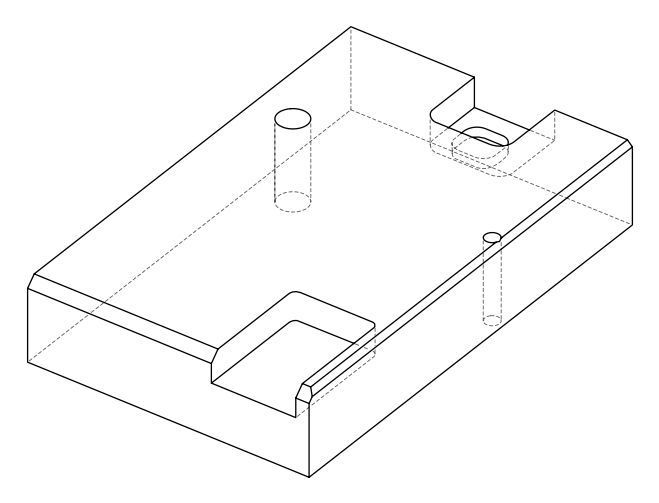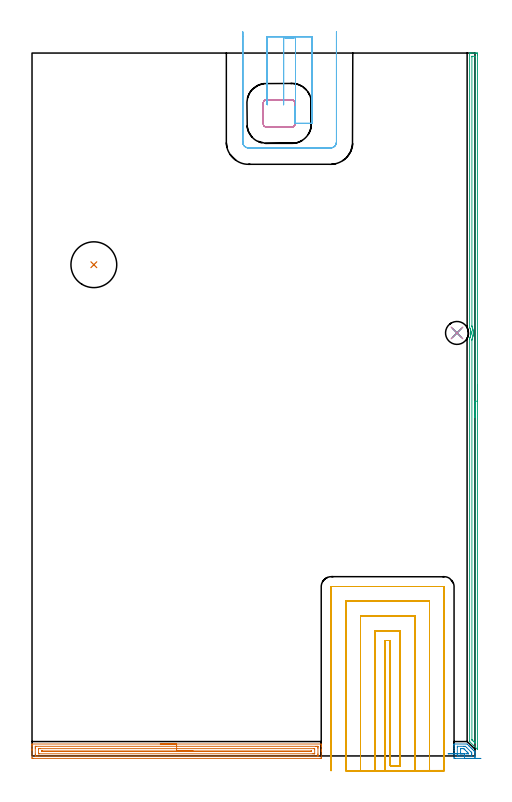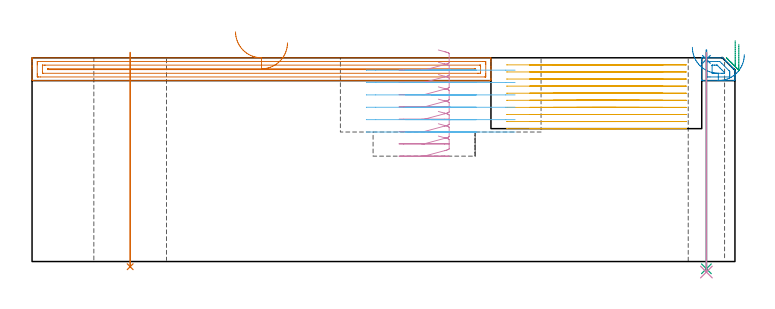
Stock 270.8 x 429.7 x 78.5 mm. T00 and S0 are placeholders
(PLAN: 10 operations, 7 tool changes, 49.9 min)
(1 AREA_MILL | FG_CHAMFER_SURFACE | UGT0205_001 | 5.82 min | 7051 mm3)
(2 AREA_MILL_1 | FG_CHAMFER_SURFACE_1 | UGT0205_001 | 0.52 min | 704 mm3)
(3 AREA_MILL_2 | FG_CHAMFER_SURFACE_2 | UGT0205_001 | 6.96 min | 4867 mm3)
(4 MILL_RECTANGULAR_POCKET | POCKET_RECTANGULAR_STRAIGHT | UGT0201_136 | Follow Part, ap 5, ae 75% | 2.09 min | 50001 mm3)
(5 MILL_SLOT | SLOT_PARTIAL_RECTANGULAR | NXT0201_011 | Follow Part, ap 3, ae 75% | 28.06 min | 242110 mm3)
(6 MILL_SLOT_1 | SLOT_PARTIAL_RECTANGULAR_1 | UGT0201_136 | Follow Part, ap 5, ae 75% | 5.43 min | 110356 mm3)
(7 INDEXABLE_INSERT_DRILL_THROUGH_HOLE_FROM_SOLID | STEP1HOLE | NXT0302_027 | 0.33 min | 48311 mm3)
(8 SPOT_DRILL | STEP1HOLE_1 | NXT0321_9005460120000 | 0.03 min | 1 mm3)
(9 DRILL_THROUGH_HOLE_INTO_CENTER | STEP1HOLE_1 | NXT0301_042 | 0.33 min | 3050 mm3)
(10 DRILL_TO_ENLARGE_THROUGH_HOLE | STEP1HOLE_1 | NXT0301_104 | 0.34 min | 8968 mm3)
(TOOL UGT0205_001 | Chamfer Mill 20 x 3 x 45 deg. | D20 FL50 Z2)
(TOOL UGT0201_136 | Carbide End Mill 20.0 | D20 FL30 Z4)
(TOOL NXT0201_011 | ENDMILL 12mm [2P460-1200-NA 1630] | D12 FL38 Z6)
(TOOL NXT0302_027 | Index. Insert Drill 28mm [880-D2800L32-05] | D28 PA176 FL140 Z2)
(TOOL NXT0321_9005460120000 | NC Spot Drill, 142deg, 12mm, Carbide, Uncoated | D12 PA142 FL30 Z2)
(TOOL NXT0301_042 | Carbide Drill 7.1mm [860.1-0710-057A1-MM 2214] | D7.1 PA140 FL85 Z2)
(TOOL NXT0301_104 | Carbide Drill 14mm [860.1-1400-112A1-MM 2214] | D14 PA140 FL123 Z2)
(OP 1 AREA_MILL)
G17 G21 G94 G90
T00 M6
G54
G17 G0 G90 X78.4 Y7.3 S1061 M3
G43 Z88.5 H0
G94 G1 X78.438 Z87.628 F250.
X78.552 Z86.763
X78.741 Z85.912
X79.003 Z85.08
X79.337 Z84.274
X79.74 Z83.5
X80.208 Z82.764
X80.74 Z82.072
X81.329 Z81.429
X81.972 Z80.839
X82.664 Z80.308
X83.4 Z79.84
X84.174 Z79.437
X84.98 Z79.103
X85.812 Z78.841
X86.664 Z78.652
X87.528 Z78.538
X88.4 Z78.5
X176.79 Y7.301 Z78.499
X176.8 Y7.013 Z78.212
Y6.558 Z77.757
Y5.982 Z77.176
Y3.933 Z75.13
Y3.34 Z74.535
Y2.902 Z74.098
Y-0.766 Z70.431
X176.797 Y-1.062 Z70.135
X176.79 Y-1.491 Z69.706
X176.647 Y-1.496 Z69.702
X176.209 Y-1.5 Z69.7
X0.591
X0.153 Y-1.496 Z69.702
X0.01 Y-1.491 Z69.706
X0. Y-1.062 Z70.135
Y3.34 Z74.535
Y3.933 Z75.13
Y4.221 Z75.418
Y5.982 Z77.176
Y6.558 Z77.757
Y6.862 Z78.061
Y7.014 Z78.213
X0.01 Y7.301 Z78.499
X88.4 Y7.3 Z78.5
Y5.886 Z77.086
X173.631
X174.426 Y5.885 Z77.085
X174.525 Y5.884 Z77.084
X174.776 Y5.879 Z77.079
X174.79 Y5.798 Z76.998
X174.797 Y5.615 Z76.815
X174.799 Y5.101 Z76.301
X174.8 Y4.731 Z75.931
Y1.209 Z72.409
Y0.699 Z71.899
X174.798 Y0.331 Z71.531
X174.79 Y-0.04 Z71.16
X174.788 Y-0.08 Z71.12
X174.772 Y-0.081 Z71.119
X174.723 Y-0.084 Z71.116
X174.624 Y-0.085 Z71.115
X174.426 Y-0.086 Z71.114
X3.169
X2.374 Y-0.085 Z71.115
X2.276 Y-0.084 Z71.116
X2.024 Y-0.079 Z71.121
X2.01 Y0.002 Z71.202
X2.003 Y0.185 Z71.385
X2.001 Y0.699 Z71.899
X2. Y1.069 Z72.269
Y4.591 Z75.791
Y5.101 Z76.301
X2.002 Y5.469 Z76.669
X2.01 Y5.84 Z77.04
X2.012 Y5.88 Z77.08
X2.028 Y5.881 Z77.081
X2.077 Y5.884 Z77.084
X2.176 Y5.885 Z77.085
X2.374 Y5.886 Z77.086
X88.4
Y4.471 Z75.671
X172.389
X172.643 Y4.469 Z75.669
X172.727 Y4.468 Z75.668
X172.785 Y4.465 Z75.665
X172.791 Y4.376 Z75.576
X172.797 Y4.221 Z75.421
X172.799 Y4.066 Z75.266
Y1.425 Z72.625
X172.794 Y1.372 Z72.572
X172.79 Y1.337 Z72.537
X172.768 Y1.335 Z72.535
X172.643 Y1.332 Z72.532
X172.005 Y1.329 Z72.529
X171.751 Y1.328 Z72.528
X4.411 Y1.329 Z72.529
X4.157 Y1.33 Z72.53
X4.073 Y1.332 Z72.532
X4.015 Y1.335 Z72.535
X4.009 Y1.424 Z72.624
X4.003 Y1.579 Z72.779
X4.001 Y1.734 Z72.934
Y4.375 Z75.575
X4.006 Y4.428 Z75.628
X4.01 Y4.463 Z75.663
X4.032 Y4.465 Z75.665
X4.157 Y4.467 Z75.667
X4.795 Y4.471 Z75.671
X5.049
X88.4
Y3.057 Z74.257
X170.573 Y3.056 Z74.256
X170.732 Y3.054 Z74.254
X170.776 Y3.052 Z74.252
X170.791 Y3.049 Z74.249
X170.793 Y3.042 Z74.242
X170.797 Y2.995 Z74.195
X170.799 Y2.9 Z74.1
X170.797 Y2.805 Z74.005
X170.793 Y2.758 Z73.958
X170.791 Y2.751 Z73.951
X170.777 Y2.748 Z73.948
X170.733 Y2.745 Z73.945
X170.573 Y2.743 Z73.943
X6.227
X6.067 Y2.745 Z73.945
X6.023 Y2.748 Z73.948
X6.009 Y2.751 Z73.951
X6.007 Y2.758 Z73.958
X6.003 Y2.805 Z74.005
X6.001 Y2.9 Z74.1
X6.003 Y2.995 Z74.195
X6.007 Y3.042 Z74.242
X6.009 Y3.049 Z74.249
X6.024 Y3.052 Z74.252
X6.068 Y3.054 Z74.254
X6.227 Y3.057 Z74.257
X88.4
X89.272 Z74.295
X90.136 Z74.409
X90.988 Z74.598
X91.82 Z74.86
X92.626 Z75.194
X93.4 Z75.597
X94.136 Z76.066
X94.828 Z76.597
X95.471 Z77.186
X96.06 Z77.829
X96.592 Z78.522
X97.06 Z79.257
X97.463 Z80.031
X97.797 Z80.837
X98.059 Z81.669
X98.248 Z82.521
X98.362 Z83.386
X98.4 Z84.257
G0 Z88.5
M5
M2
(OP 2 AREA_MILL_1)
G17 G21 G94 G90
T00 M6
G54
G17 G0 G90 X274.4 Y-1.5 S1061 M3
G43 Z88.5 H0
Z79.7
G94 G1 X274.362 Z78.828 F250.
X274.248 Z77.963
X274.059 Z77.112
X273.797 Z76.28
X273.463 Z75.474
X273.06 Z74.7
X272.592 Z73.964
X272.06 Z73.272
X271.471 Z72.629
X270.828 Z72.04
X270.136 Z71.508
X269.4 Z71.04
X268.626 Z70.637
X267.82 Z70.303
X266.988 Z70.041
X266.137 Z69.852
X265.272 Z69.738
X264.4 Z69.7
X258.601
X258.162 Y-1.496 Z69.702
X258.01 Y-1.492 Z69.706
X258. Y-1.062 Z70.135
Y3.34 Z74.535
Y4.795 Z75.992
Y5.982 Z77.176
Y6.594 Z77.793
Y6.862 Z78.061
Y6.996 Z78.196
X258.01 Y7.294 Z78.493
X258.155 Y7.3 Z78.5
X266. Y7.301 Z78.499
X267.225 Y6.076 Z77.274
X267.32 Y5.982 Z77.178
X267.522 Y5.778 Z76.977
X267.584 Y5.716 Z76.916
X268.2 Y5.101 Z76.297
X268.431 Y4.869 Z76.069
X269.081 Y4.221 Z75.417
X269.278 Y4.022 Z75.222
X269.307 Y3.993 Z75.193
X269.961 Y3.34 Z74.537
X270.017 Y3.283 Z74.482
X270.199 Y3.101 Z74.3
X270.645 Y2.654 Z73.852
X270.79 Y2.498 Z73.697
X270.793 Y2.46 Z73.659
X270.8 Y1.848 Z73.047
Y0.393 Z71.589
Y-0.182 Z71.015
Y-0.488 Z70.709
X270.796 Y-1.062 Z70.132
X270.79 Y-1.491 Z69.705
X270.638 Y-1.495 Z69.701
X270.199 Y-1.5 Z69.7
X264.4
Y-0.086 Z71.114
X261.18
X260.385 Y-0.085 Z71.115
X260.287 Y-0.084 Z71.116
X260.03 Y-0.079 Z71.121
X260.01 Y0.004 Z71.204
X260.004 Y0.195 Z71.395
X260.001 Y0.699 Z71.899
X260. Y1.079 Z72.279
X260.001 Y5.481 Z76.681
X260.008 Y5.861 Z77.061
X260.01 Y5.88 Z77.08
X260.015 Y5.882 Z77.082
X260.038 Y5.884 Z77.084
X260.087 Y5.885 Z77.085
X260.187 Y5.886 Z77.086
X264.052 Y5.885 Z77.085
X264.846 Y5.88 Z77.08
X264.95 Y5.879 Z77.079
X265.738 Y5.112 Z76.312
X268.415 Y2.436 Z73.636
X268.628 Y2.218 Z73.418
X268.733 Y2.109 Z73.309
X268.782 Y2.056 Z73.256
X268.79 Y1.959 Z73.159
X268.796 Y1.579 Z72.779
X268.799 Y1.2 Z72.4
X268.8 Y0.699 Z71.899
X268.799 Y0.319 Z71.519
X268.792 Y-0.061 Z71.139
X268.79 Y-0.08 Z71.12
X268.785 Y-0.082 Z71.118
X268.762 Y-0.084 Z71.116
X268.713 Y-0.085 Z71.115
X268.613 Y-0.086 Z71.114
X264.4
Y1.328 Z72.528
X263.062
X262.423 Y1.329 Z72.529
X262.17 Y1.33 Z72.53
X262.085 Y1.332 Z72.532
X262.026 Y1.335 Z72.535
X262.01 Y1.412 Z72.612
X262.005 Y1.579 Z72.779
X262.001 Y1.746 Z72.946
Y4.221 Z75.421
X262.003 Y4.385 Z75.585
X262.01 Y4.443 Z75.643
X262.019 Y4.465 Z75.665
X262.043 Y4.466 Z75.666
X262.17 Y4.469 Z75.669
X262.808 Y4.471 Z75.671
X263.062
X263.7
X263.827 Y4.469 Z75.669
X263.89 Y4.467 Z75.667
X263.917 Y4.465 Z75.665
X263.954 Y4.436 Z75.636
X264.175 Y4.221 Z75.421
X264.846 Y3.554 Z74.754
X265.061 Y3.34 Z74.54
X265.738 Y2.662 Z73.862
X265.94 Y2.46 Z73.66
X266.63 Y1.758 Z72.958
X266.79 Y1.579 Z72.779
X266.796 Y1.416 Z72.616
X266.79 Y1.357 Z72.557
X266.781 Y1.335 Z72.535
X266.757 Y1.334 Z72.534
X266.63 Y1.331 Z72.531
X265.992 Y1.329 Z72.529
X265.738 Y1.328 Z72.528
X264.4
X263.528 Z72.566
X262.664 Z72.68
X261.812 Z72.869
X260.98 Z73.131
X260.174 Z73.465
X259.4 Z73.868
X258.664 Z74.337
X257.972 Z74.868
X257.329 Z75.457
X256.74 Z76.101
X256.208 Z76.793
X255.74 Z77.528
X255.337 Z78.302
X255.003 Z79.108
X254.741 Z79.94
X254.552 Z80.792
X254.438 Z81.657
X254.4 Z82.528
G0 Z88.5
M5
M2
(OP 3 AREA_MILL_2)
G17 G21 G94 G90
T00 M6
G54
G17 G0 G90 X272.3 Y226.85 S1061 M3
G43 Z88.5 H0
Z83.7
G94 G1 Y226.812 Z82.828 F250.
Y226.698 Z81.964
Y226.509 Z81.112
Y226.247 Z80.28
Y225.913 Z79.474
Y225.51 Z78.7
Y225.042 Z77.964
Y224.51 Z77.272
Y223.921 Z76.629
Y223.278 Z76.04
Y222.586 Z75.509
Y221.85 Z75.04
Y221.076 Z74.637
Y220.27 Z74.303
Y219.438 Z74.041
Y218.587 Z73.852
Y217.722 Z73.738
Y216.85 Z73.7
Y4.1
X272.294 Y4.026 Z73.704
X272.293 Y4.019 Z73.705
X272.273 Y4.026 Z73.725
X269.9 Y6.4 Z76.1
X267.632 Y8.669 Z78.368
X267.504 Y8.805 Z78.49
X267.5 Y9.089 Z78.5
Y254.828
X267.507 Y255.245 Z78.493
X267.523 Y255.29 Z78.476
X267.552 Y255.348 Z78.447
X267.621 Y255.486 Z78.377
X267.722 Y255.704 Z78.274
X267.729 Y255.721 Z78.267
X267.899 Y256.148 Z78.1
X267.937 Y256.262 Z78.062
X268.048 Y256.597 Z77.947
X268.053 Y256.615 Z77.942
X268.112 Y256.835 Z77.887
X268.164 Y257.042 Z77.83
X268.251 Y257.49 Z77.742
X268.253 Y257.509 Z77.74
X268.31 Y257.937 Z77.688
X268.314 Y257.999 Z77.684
X268.319 Y258.122 Z77.673
X268.336 Y258.384 Z77.659
Y258.755 Z77.658
X268.335 Y258.839 Z77.66
X268.33 Y258.922 Z77.664
X268.326 Y258.995 Z77.67
X268.307 Y259.277 Z77.687
X268.304 Y259.296 Z77.689
X268.272 Y259.558 Z77.725
X268.25 Y259.725 Z77.746
X268.162 Y260.17 Z77.832
X268.114 Y260.358 Z77.885
X268.082 Y260.477 Z77.916
X268.043 Y260.619 Z77.953
X267.893 Y261.073 Z78.107
X267.716 Y261.5 Z78.283
X267.519 Y261.915 Z78.479
X267.502 Y261.952 Z78.497
X267.501 Y261.957 Z78.498
X267.5 Y261.975 Z78.5
Y429.525
X267.502 Y429.69 Z78.488
X267.563 Y429.693 Z78.429
X267.98 Y429.7 Z78.02
X268.309 Z77.691
X269.007 Z76.988
X270.249 Z75.748
X270.793 Z75.202
X271.414 Z74.581
X271.686 Y429.698 Z74.309
X272.291 Y429.693 Z73.705
X272.293 Y429.686 Z73.703
X272.299 Y429.079 Z73.701
X272.3 Y428.464 Z73.7
Y216.85
X270.886 Z75.114
Y8.997
X270.885 Y8.196 Z75.115
X270.883 Y8.106 Z75.117
X270.879 Y8.012 Z75.121
X270.867 Y7.894 Z75.133
X270.793 Y7.964 Z75.207
X270.555 Y8.196 Z75.445
X269.9 Y8.85 Z76.1
X269.66 Y9.089 Z76.34
X269.007 Y9.746 Z76.993
X268.95 Y9.808 Z77.05
X268.924 Y9.838 Z77.076
X268.92 Y9.891 Z77.08
X268.916 Y9.983 Z77.084
X268.915 Y10.075 Z77.085
Y254.026
X268.92 Y254.427 Z77.08
X268.923 Y254.625 Z77.077
X268.998 Y254.828 Z77.002
X269.007 Y254.852 Z76.993
X269.237 Y255.491 Z76.763
X269.314 Y255.721 Z76.686
X269.442 Y256.18 Z76.558
X269.543 Y256.615 Z76.457
X269.577 Y256.777 Z76.423
X269.602 Y256.913 Z76.398
X269.686 Y257.509 Z76.314
X269.708 Y257.701 Z76.292
X269.746 Y258.402 Z76.254
X269.748 Y258.555 Z76.252
X269.744 Y258.923 Z76.256
X269.724 Y259.296 Z76.276
X269.717 Y259.387 Z76.283
X269.639 Y260.059 Z76.361
X269.62 Y260.189 Z76.38
X269.556 Y260.533 Z76.444
X269.491 Y260.834 Z76.509
X269.426 Y261.083 Z76.574
X269.354 Y261.349 Z76.646
X269.226 Y261.758 Z76.774
X269.148 Y261.977 Z76.852
X269.007 Y262.35 Z76.993
X268.921 Y262.594 Z77.079
X268.917 Y262.777 Z77.083
X268.915 Y262.87 Z77.085
Y427.384
X268.916 Y427.477 Z77.084
X268.921 Y427.661 Z77.079
X268.924 Y427.692 Z77.076
X268.931 Y427.694 Z77.069
X268.956 Y427.697 Z77.044
X269.007 Y427.699 Z76.993
X270.385 Z75.615
X270.793 Y427.693 Z75.207
X270.85 Y427.69 Z75.15
X270.879 Y427.685 Z75.121
X270.886 Y427.291 Z75.114
Y216.85
Y215.978 Z75.152
Y215.114 Z75.266
Y214.262 Z75.455
Y213.43 Z75.717
Y212.624 Z76.051
Y211.85 Z76.454
Y211.114 Z76.923
Y210.422 Z77.454
Y209.779 Z78.043
Y209.19 Z78.686
Y208.659 Z79.379
Y208.19 Z80.114
Y207.787 Z80.888
Y207.453 Z81.694
Y207.191 Z82.526
Y207.002 Z83.378
Y206.888 Z84.243
Y206.85 Z85.114
G0 Z88.5
M5
M2
(OP 4 MILL_RECTANGULAR_POCKET)
G17 G21 G94 G90
T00 M6
G54
G17 G0 G90 X156.535 Y384.5 S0 M3
G43 Z88.5 H0
Z81.5
G94 G1 X158.9 Z80.866 F250.
X159.034 Z80.83
X159.395 Y384.564 Z80.732
X159.735 Y384.7 Z80.634
X160.04 Y384.901 Z80.536
X160.299 Y385.16 Z80.438
X160.5 Y385.465 Z80.34
X160.636 Y385.805 Z80.242
X160.7 Y386.166 Z80.144
Y399.434 Z76.588
X160.636 Y399.795 Z76.49
X160.5 Y400.135 Z76.392
X160.299 Y400.44 Z76.294
X160.04 Y400.699 Z76.196
X159.735 Y400.9 Z76.098
X159.395 Y401.036 Z76.
X159.034 Y401.1 Z75.902
X158.9 Z75.866
X151.05 Z73.762
X143.2 F500.
G3 X141.4 Y399.3 R1.8
G1 Y386.3
G3 X143.2 Y384.5 R1.8
G1 X158.9
G3 X160.7 Y386.3 R1.8
G1 Y399.3
G3 X158.9 Y401.1 R1.8
G1 X151.05
X150.05
G0 X156.535 Y384.5 Z76.762
G1 X158.9 Z76.129 F250.
X159.034 Z76.093
X159.395 Y384.564 Z75.995
X159.735 Y384.7 Z75.896
X160.04 Y384.901 Z75.798
X160.299 Y385.16 Z75.7
X160.5 Y385.465 Z75.602
X160.636 Y385.805 Z75.504
X160.7 Y386.166 Z75.406
Y399.434 Z71.851
X160.636 Y399.795 Z71.753
X160.5 Y400.135 Z71.655
X160.299 Y400.44 Z71.557
X160.04 Y400.699 Z71.459
X159.735 Y400.9 Z71.36
X159.395 Y401.036 Z71.262
X159.034 Y401.1 Z71.164
X158.9 Z71.128
X151.05 Z69.025
X143.2 F500.
G3 X141.4 Y399.3 R1.8
G1 Y386.3
G3 X143.2 Y384.5 R1.8
G1 X158.9
G3 X160.7 Y386.3 R1.8
G1 Y399.3
G3 X158.9 Y401.1 R1.8
G1 X151.05
X150.05
G0 X156.535 Y384.5 Z72.025
G1 X158.9 Z71.391 F250.
X159.034 Z71.355
X159.395 Y384.564 Z71.257
X159.735 Y384.7 Z71.159
X160.04 Y384.901 Z71.061
X160.299 Y385.16 Z70.963
X160.5 Y385.465 Z70.865
X160.636 Y385.805 Z70.767
X160.7 Y386.166 Z70.669
Y399.434 Z67.113
X160.636 Y399.795 Z67.015
X160.5 Y400.135 Z66.917
X160.299 Y400.44 Z66.819
X160.04 Y400.699 Z66.721
X159.735 Y400.9 Z66.623
X159.395 Y401.036 Z66.525
X159.034 Y401.1 Z66.427
X158.9 Z66.391
X151.05 Z64.287
X143.2 F500.
G3 X141.4 Y399.3 R1.8
G1 Y386.3
G3 X143.2 Y384.5 R1.8
G1 X158.9
G3 X160.7 Y386.3 R1.8
G1 Y399.3
G3 X158.9 Y401.1 R1.8
G1 X151.05
X150.05
G0 X156.535 Y384.5 Z67.287
G1 X158.9 Z66.654 F250.
X159.034 Z66.618
X159.395 Y384.564 Z66.52
X159.735 Y384.7 Z66.421
X160.04 Y384.901 Z66.323
X160.299 Y385.16 Z66.225
X160.5 Y385.465 Z66.127
X160.636 Y385.805 Z66.029
X160.7 Y386.166 Z65.931
Y399.434 Z62.376
X160.636 Y399.795 Z62.278
X160.5 Y400.135 Z62.18
X160.299 Y400.44 Z62.082
X160.04 Y400.699 Z61.984
X159.735 Y400.9 Z61.885
X159.395 Y401.036 Z61.787
X159.034 Y401.1 Z61.689
X158.9 Z61.653
X151.05 Z59.55
X143.2 F500.
G3 X141.4 Y399.3 R1.8
G1 Y386.3
G3 X143.2 Y384.5 R1.8
G1 X158.9
G3 X160.7 Y386.3 R1.8
G1 Y399.3
G3 X158.9 Y401.1 R1.8
G1 X151.05
X150.05
G0 X156.535 Y384.5 Z62.55
G1 X158.9 Z61.916 F250.
X159.034 Z61.88
X159.395 Y384.564 Z61.782
X159.735 Y384.7 Z61.684
X160.04 Y384.901 Z61.586
X160.299 Y385.16 Z61.488
X160.5 Y385.465 Z61.39
X160.636 Y385.805 Z61.292
X160.7 Y386.166 Z61.194
Y399.434 Z57.638
X160.636 Y399.795 Z57.54
X160.5 Y400.135 Z57.442
X160.299 Y400.44 Z57.344
X160.04 Y400.699 Z57.246
X159.735 Y400.9 Z57.148
X159.395 Y401.036 Z57.05
X159.034 Y401.1 Z56.952
X158.9 Z56.916
X151.05 Z54.812
X143.2 F500.
G3 X141.4 Y399.3 R1.8
G1 Y386.3
G3 X143.2 Y384.5 R1.8
G1 X158.9
G3 X160.7 Y386.3 R1.8
G1 Y399.3
G3 X158.9 Y401.1 R1.8
G1 X151.05
X150.05
G0 X156.535 Y384.5 Z57.812
G1 X158.9 Z57.179 F250.
X159.034 Z57.143
X159.395 Y384.564 Z57.045
X159.735 Y384.7 Z56.947
X160.04 Y384.901 Z56.848
X160.299 Y385.16 Z56.75
X160.5 Y385.465 Z56.652
X160.636 Y385.805 Z56.554
X160.7 Y386.166 Z56.456
Y399.434 Z52.901
X160.636 Y399.795 Z52.803
X160.5 Y400.135 Z52.705
X160.299 Y400.44 Z52.607
X160.04 Y400.699 Z52.509
X159.735 Y400.9 Z52.41
X159.395 Y401.036 Z52.312
X159.034 Y401.1 Z52.214
X158.9 Z52.178
X151.05 Z50.075
X143.2 F500.
G3 X141.4 Y399.3 R1.8
G1 Y386.3
G3 X143.2 Y384.5 R1.8
G1 X158.9
G3 X160.7 Y386.3 R1.8
G1 Y399.3
G3 X158.9 Y401.1 R1.8
G1 X151.05
X150.05
G0 X156.535 Y384.5 Z53.075
G1 X158.9 Z52.441 F250.
X159.034 Z52.405
X159.395 Y384.564 Z52.307
X159.735 Y384.7 Z52.209
X160.04 Y384.901 Z52.111
X160.299 Y385.16 Z52.013
X160.5 Y385.465 Z51.915
X160.636 Y385.805 Z51.817
X160.7 Y386.166 Z51.719
Y399.434 Z48.163
X160.636 Y399.795 Z48.065
X160.5 Y400.135 Z47.967
X160.299 Y400.44 Z47.869
X160.04 Y400.699 Z47.771
X159.735 Y400.9 Z47.673
X159.395 Y401.036 Z47.575
X159.034 Y401.1 Z47.477
X158.9 Z47.441
X151.05 Z45.337
X143.2 F500.
G3 X141.4 Y399.3 R1.8
G1 Y386.3
G3 X143.2 Y384.5 R1.8
G1 X158.9
G3 X160.7 Y386.3 R1.8
G1 Y399.3
G3 X158.9 Y401.1 R1.8
G1 X151.05
X150.05
G0 X156.535 Y384.5 Z48.337
G1 X158.9 Z47.704 F250.
X159.034 Z47.668
X159.395 Y384.564 Z47.57
X159.735 Y384.7 Z47.472
X160.04 Y384.901 Z47.373
X160.299 Y385.16 Z47.275
X160.5 Y385.465 Z47.177
X160.636 Y385.805 Z47.079
X160.7 Y386.166 Z46.981
Y399.434 Z43.426
X160.636 Y399.795 Z43.328
X160.5 Y400.135 Z43.23
X160.299 Y400.44 Z43.132
X160.04 Y400.699 Z43.034
X159.735 Y400.9 Z42.936
X159.395 Y401.036 Z42.837
X159.034 Y401.1 Z42.739
X158.9 Z42.703
X151.05 Z40.6
X143.2 F500.
G3 X141.4 Y399.3 R1.8
G1 Y386.3
G3 X143.2 Y384.5 R1.8
G1 X158.9
G3 X160.7 Y386.3 R1.8
G1 Y399.3
G3 X158.9 Y401.1 R1.8
G1 X151.05
X150.05
G0 Z88.5
M5
M2
(OP 5 MILL_SLOT)
G17 G21 G94 G90
T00 M6
G54
G17 G0 G90 X215.784 Y-9. S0 M3
G43 Z88.5 H1
Z75.77
G94 G1 X215.8 Y-6. F250.
Y-5.824 F500.
Y70.6
X219.
Y-5.824
Y-6.
X225.001
X225. Y-5.824
Y76.6
X209.8
Y-5.824
X209.799 Y-6.
X209.78 Y-9. F250.
X234.03
X234.001 Y-6.
X234. Y-5.824 F500.
Y85.6
X200.8
Y-5.824
X200.799 Y-6.
X200.77 Y-9. F250.
X243.06 Y-8.999
X243.002 Y-6.
X243. Y-5.824 F500.
Y94.6
X191.8
Y-5.824
X191.798 Y-6.
X191.74 Y-8.999 F250.
X252. Y-8.824
Y-5.824
Y103.4 F500.
G3 X251.8 Y103.6 R0.2
G1 X183.
G3 X182.8 Y103.4 R0.2
G1 Y-5.824
Y-8.824 F250.
G0 X215.8 Y-9. Z73.04
G1 Y-6.
Y70.6 F500.
X219.
Y-6.
X225.
Y76.6
X209.8
Y-6.
Y-9. F250.
X234.
Y-6.
Y85.6 F500.
X200.8
Y-6.
Y-9. F250.
X243.
Y-6.
Y94.6 F500.
X191.8
Y-6.
Y-9. F250.
X252.
Y-6.
Y103.4 F500.
G3 X251.8 Y103.6 R0.2
G1 X183.
G3 X182.8 Y103.4 R0.2
G1 Y-6.
Y-9. F250.
G0 X215.8 Z70.31
G1 Y-6.
Y70.6 F500.
X219.
Y-6.
X225.
Y76.6
X209.8
Y-6.
Y-9. F250.
X234.
Y-6.
Y85.6 F500.
X200.8
Y-6.
Y-9. F250.
X243.
Y-6.
Y94.6 F500.
X191.8
Y-6.
Y-9. F250.
X252.
Y-6.
Y103.4 F500.
G3 X251.8 Y103.6 R0.2
G1 X183.
G3 X182.8 Y103.4 R0.2
G1 Y-6.
Y-9. F250.
G0 X215.8 Z67.58
G1 Y-6.
Y70.6 F500.
X219.
Y-6.
X225.
Y76.6
X209.8
Y-6.
Y-9. F250.
X234.
Y-6.
Y85.6 F500.
X200.8
Y-6.
Y-9. F250.
X243.
Y-6.
Y94.6 F500.
X191.8
Y-6.
Y-9. F250.
X252.
Y-6.
Y103.4 F500.
G3 X251.8 Y103.6 R0.2
G1 X183.
G3 X182.8 Y103.4 R0.2
G1 Y-6.
Y-9. F250.
G0 X215.8 Z64.85
G1 Y-6.
Y70.6 F500.
X219.
Y-6.
X225.
Y76.6
X209.8
Y-6.
Y-9. F250.
X234.
Y-6.
Y85.6 F500.
X200.8
Y-6.
Y-9. F250.
X243.
Y-6.
Y94.6 F500.
X191.8
Y-6.
Y-9. F250.
X252.
Y-6.
Y103.4 F500.
G3 X251.8 Y103.6 R0.2
G1 X183.
G3 X182.8 Y103.4 R0.2
G1 Y-6.
Y-9. F250.
G0 X215.8 Z62.12
G1 Y-6.
Y70.6 F500.
X219.
Y-6.
X225.
Y76.6
X209.8
Y-6.
Y-9. F250.
X234.
Y-6.
Y85.6 F500.
X200.8
Y-6.
Y-9. F250.
X243.
Y-6.
Y94.6 F500.
X191.8
Y-6.
Y-9. F250.
X252.
Y-6.
Y103.4 F500.
G3 X251.8 Y103.6 R0.2
G1 X183.
G3 X182.8 Y103.4 R0.2
G1 Y-6.
Y-9. F250.
G0 X215.8 Z59.39
G1 Y-6.
Y70.6 F500.
X219.
Y-6.
X225.
Y76.6
X209.8
Y-6.
Y-9. F250.
X234.
Y-6.
Y85.6 F500.
X200.8
Y-6.
Y-9. F250.
X243.
Y-6.
Y94.6 F500.
X191.8
Y-6.
Y-9. F250.
X252.
Y-6.
Y103.4 F500.
G3 X251.8 Y103.6 R0.2
G1 X183.
G3 X182.8 Y103.4 R0.2
G1 Y-6.
Y-9. F250.
G0 X215.8 Z56.66
G1 Y-6.
Y70.6 F500.
X219.
Y-6.
X225.
Y76.6
X209.8
Y-6.
Y-9. F250.
X234.
Y-6.
Y85.6 F500.
X200.8
Y-6.
Y-9. F250.
X243.
Y-6.
Y94.6 F500.
X191.8
Y-6.
Y-9. F250.
X252.
Y-6.
Y103.4 F500.
G3 X251.8 Y103.6 R0.2
G1 X183.
G3 X182.8 Y103.4 R0.2
G1 Y-6.
Y-9. F250.
G0 X215.8 Z53.93
G1 Y-6.
Y70.6 F500.
X219.
Y-6.
X225.
Y76.6
X209.8
Y-6.
Y-9. F250.
X234.
Y-6.
Y85.6 F500.
X200.8
Y-6.
Y-9. F250.
X243.
Y-6.
Y94.6 F500.
X191.8
Y-6.
Y-9. F250.
X252.
Y-6.
Y103.4 F500.
G3 X251.8 Y103.6 R0.2
G1 X183.
G3 X182.8 Y103.4 R0.2
G1 Y-6.
Y-9. F250.
G0 X215.8 Z51.2
G1 Y-6.
Y70.6 F500.
X219.
Y-6.
X225.
Y76.6
X209.8
Y-6.
Y-9. F250.
X234.
Y-6.
Y85.6 F500.
X200.8
Y-6.
Y-9. F250.
X243.
Y-6.
Y94.6 F500.
X191.8
Y-6.
Y-9. F250.
X252.
Y-6.
Y103.4 F500.
G3 X251.8 Y103.6 R0.2
G1 X183.
G3 X182.8 Y103.4 R0.2
G1 Y-6.
Y-9. F250.
G0 Z88.5
M5
M2
(OP 6 MILL_SLOT_1)
G17 G21 G94 G90
T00 M6
G54
G17 G0 G90 X153.8 Y398.1 S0 M3
G43 Z88.5 H0
Z73.733
G94 G1 Y401.1 F250.
Y439.288 F500.
G3 X161.1 Y439.288 R10.
G1 Y396.7
X160.7
Y387.672
X160.703 Y386.763
X160.708 Y386.7
X171.1
Y439.7
X143.8
Y439.288
Y401.107
Y398.107 F250.
G0 Z88.5
X128.8 Y442.7
Z73.733
G1 Y439.7
Y375.3 F500.
G3 X132.4 Y371.7 R3.6
G1 X182.5
G3 X186.1 Y375.3 R3.6
G1 Y439.7
Y442.7 F250.
G0 Z88.5
X153.8 Y398.1
Z68.967
G1 Y401.1
Y439.288 F500.
G3 X161.1 Y439.288 R10.
G1 Y396.7
X160.7
Y387.672
X160.703 Y386.758
X160.708 Y386.7
X171.1
Y439.7
X143.8
Y401.107
Y398.107 F250.
G0 Z88.5
X128.8 Y442.7
Z68.967
G1 Y439.7
Y375.3 F500.
G3 X132.4 Y371.7 R3.6
G1 X182.5
G3 X186.1 Y375.3 R3.6
G1 Y439.7
Y442.7 F250.
G0 Z88.5
X153.8 Y398.1
Z64.2
G1 Y401.1
Y439.288 F500.
G3 X161.1 Y439.288 R10.
G1 Y396.7
X160.7
X160.703 Y386.758
X160.708 Y386.7
X171.1
Y439.7
X143.8
Y401.107
Y398.107 F250.
G0 Z88.5
X128.8 Y442.7
Z64.2
G1 Y439.7
Y375.3 F500.
G3 X132.4 Y371.7 R3.6
G1 X182.5
G3 X186.1 Y375.3 R3.6
G1 Y439.7
Y442.7 F250.
G0 Z88.5
X153.8 Y398.1
Z59.433
G1 Y401.1
Y439.288 F500.
G3 X161.1 Y439.288 R10.
G1 Y396.7
X160.7
X160.703 Y386.763
X160.708 Y386.7
X171.1
Y439.7
X143.8
Y401.107
Y398.107 F250.
G0 Z88.5
X128.8 Y442.7
Z59.433
G1 Y439.7
Y375.3 F500.
G3 X132.4 Y371.7 R3.6
G1 X182.5
G3 X186.1 Y375.3 R3.6
G1 Y439.7
Y442.7 F250.
G0 Z88.5
X153.8 Y398.1
Z54.667
G1 Y401.1
Y439.288 F500.
G3 X161.1 Y439.288 R10.
G1 Y396.7
X160.7
X160.705 Y386.7
X171.1
Y439.7
X143.8
Y401.107
Y398.107 F250.
G0 Z88.5
X128.8 Y442.7
Z54.667
G1 Y439.7
Y375.3 F500.
G3 X132.4 Y371.7 R3.6
G1 X182.5
G3 X186.1 Y375.3 R3.6
G1 Y439.7
Y442.7 F250.
G0 Z88.5
X153.8 Y398.1
Z49.9
G1 Y401.1
Y439.288 F500.
G3 X161.1 Y439.288 R10.
G1 Y396.7
X160.7
X160.705 Y386.7
X171.1
Y439.7
X143.8
Y439.288
Y401.107
Y398.107 F250.
G0 Z88.5
X128.8 Y442.7
Z49.9
G1 Y439.7
Y375.3 F500.
G3 X132.4 Y371.7 R3.6
G1 X182.5
G3 X186.1 Y375.3 R3.6
G1 Y439.7
Y442.7 F250.
G0 Z88.5
M5
M2
(OP 7 INDEXABLE_INSERT_DRILL_THROUGH_HOLE_FROM_SOLID)
G17 G21 G94 G90
T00 M6
G54
G17 G0 G90 X37.8 Y300.3 S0 M3
G43 Z88.5 H1
G94 G81 G98 Z-1.989 F250. R80.5
G80
M5
M2
(OP 8 SPOT_DRILL)
G17 G21 G94 G90
T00 M6
G54
G17 G0 G90 X259.8 Y258.6 S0 M3
G43 Z88.5 H0
G94 G81 G98 Z77.893 F250. R81.5
G80
M5
M2
(OP 9 DRILL_THROUGH_HOLE_INTO_CENTER)
G17 G21 G94 G90
T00 M6
G54
G17 G0 G90 X259.8 Y258.6 S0 M3
G43 Z88.5 H1
G94 G73 G98 Z-2.792 F250. Q6.774 R80.5
G80
M5
M2
(OP 10 DRILL_TO_ENLARGE_THROUGH_HOLE)
G17 G21 G94 G90
T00 M6
G54
G17 G0 G90 X259.8 Y258.6 S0 M3
G43 Z88.5 H1
G94 G73 G98 Z-4.048 F250. Q13.758 R80.5
G80
M5
M2
